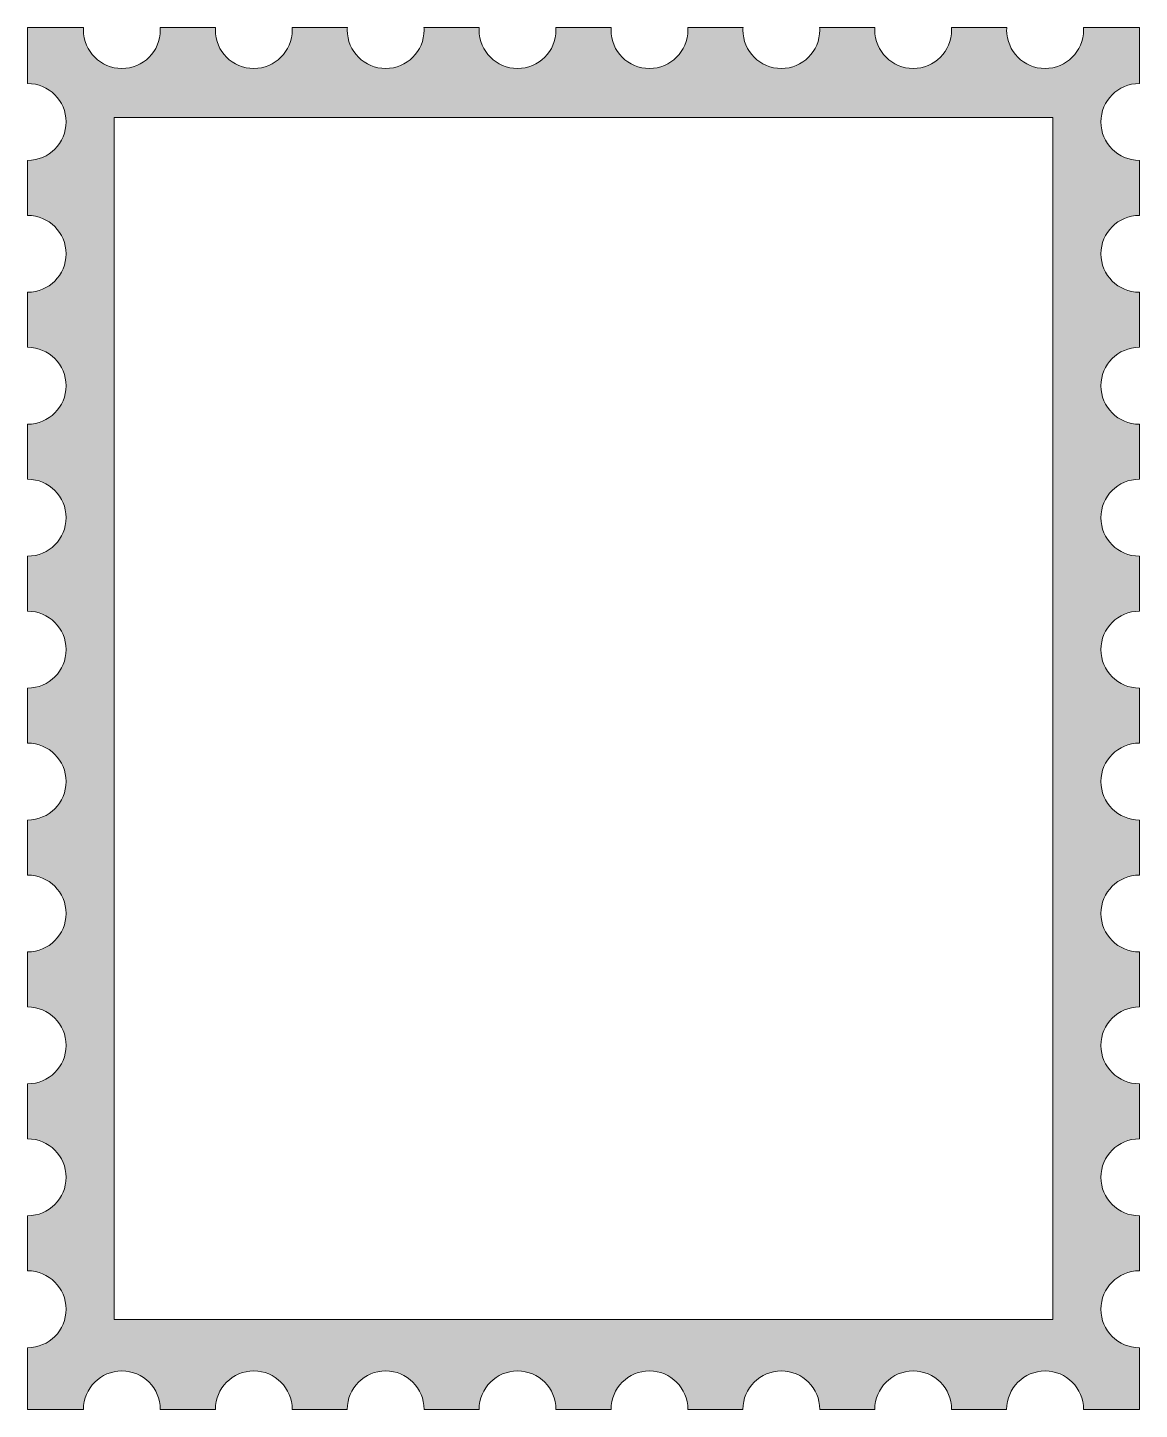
# Model space of a CAD drawing. Extents: x 113 to 751, y 36 to 828.
import ezdxf

# ---------------------------------------------------------------- set-up
doc = ezdxf.new("R2010")
doc.units = 0
doc.header["$MEASUREMENT"] = 0
doc.layers.add('Layer 1', color=7, linetype='Continuous')

msp = doc.modelspace()

# ---------------------------------------------------------------- hatches: boundary and pattern name
at = {"layer": 'Layer 1', "true_color": 0xffffff}
h = msp.add_hatch(color=7, dxfattribs=at)
h.dxf.hatch_style = 2
edge = h.paths.add_edge_path()
edge.add_spline(control_points=[(750.71, 795.99), (750.71, 795.99), (750.71, 828), (750.71, 828), (750.71, 828), (718.63, 828), (718.63, 828), (718.66, 827.54), (718.7, 827.08), (718.7, 826.61), (718.69, 814.44), (708.81, 804.58), (696.64, 804.6), (684.49, 804.61), (674.64, 814.46), (674.62, 826.61), (674.62, 827.08), (674.67, 827.54), (674.7, 828), (674.7, 828), (643.02, 828), (643.02, 828), (643.04, 827.54), (643.09, 827.08), (643.09, 826.61), (643.07, 814.44), (633.19, 804.58), (621.02, 804.6), (608.87, 804.61), (599.02, 814.46), (599.01, 826.61), (599.01, 827.08), (599.05, 827.54), (599.08, 828), (599.08, 828), (567.4, 828), (567.4, 828), (567.43, 827.54), (567.47, 827.08), (567.47, 826.61), (567.45, 814.44), (557.57, 804.58), (545.4, 804.6), (533.25, 804.61), (523.4, 814.46), (523.39, 826.61), (523.39, 827.08), (523.43, 827.54), (523.46, 828), (523.46, 828), (491.78, 828), (491.78, 828), (491.81, 827.54), (491.85, 827.08), (491.85, 826.61), (491.84, 814.44), (481.97, 804.58), (469.8, 804.58), (457.63, 804.58), (447.77, 814.45), (447.77, 826.61), (447.77, 827.08), (447.81, 827.54), (447.84, 828), (447.84, 828), (416.16, 828), (416.16, 828), (416.19, 827.54), (416.23, 827.08), (416.23, 826.61), (416.22, 814.44), (406.34, 804.58), (394.17, 804.59), (382.01, 804.6), (372.16, 814.45), (372.15, 826.61), (372.15, 827.08), (372.19, 827.54), (372.22, 828), (372.22, 828), (340.54, 828), (340.54, 828), (340.57, 827.54), (340.61, 827.08), (340.61, 826.61), (340.61, 814.44), (330.74, 804.58), (318.56, 804.58), (306.4, 804.58), (296.54, 814.45), (296.53, 826.61), (296.53, 827.08), (296.57, 827.54), (296.6, 828), (296.6, 828), (264.92, 828), (264.92, 828), (264.95, 827.54), (264.99, 827.08), (264.99, 826.61), (264.99, 814.44), (255.12, 804.58), (242.94, 804.58), (230.78, 804.58), (220.92, 814.45), (220.91, 826.61), (220.91, 827.08), (220.96, 827.54), (220.98, 828), (220.98, 828), (189.3, 828), (189.3, 828), (189.33, 827.54), (189.37, 827.08), (189.37, 826.61), (189.37, 814.44), (179.5, 804.58), (167.33, 804.58), (155.16, 804.58), (145.3, 814.45), (145.29, 826.61), (145.29, 827.08), (145.34, 827.54), (145.37, 828), (145.37, 828), (113.29, 828), (113.29, 828), (113.29, 828), (113.29, 795.99), (113.29, 795.99), (125.46, 796), (135.33, 786.14), (135.34, 773.97), (135.35, 761.8), (125.49, 751.92), (113.32, 751.91), (113.31, 751.91), (113.3, 751.91), (113.29, 751.91), (113.29, 751.91), (113.29, 720.37), (113.29, 720.37), (125.46, 720.38), (135.33, 710.52), (135.34, 698.34), (135.34, 686.17), (125.48, 676.3), (113.31, 676.3), (113.3, 676.3), (113.29, 676.3), (113.29, 676.3), (113.29, 676.3), (113.29, 644.76), (113.29, 644.76), (125.46, 644.76), (135.33, 634.89), (135.33, 622.72), (135.33, 610.55), (125.47, 600.68), (113.29, 600.68), (113.29, 600.68), (113.29, 600.68), (113.29, 600.68), (113.29, 600.68), (113.29, 569.14), (113.29, 569.14), (125.46, 569.15), (135.34, 559.29), (135.35, 547.12), (135.36, 534.95), (125.5, 525.07), (113.33, 525.06), (113.32, 525.06), (113.3, 525.06), (113.29, 525.06), (113.29, 525.06), (113.29, 493.52), (113.29, 493.52), (125.46, 493.53), (135.34, 483.67), (135.35, 471.5), (135.36, 459.33), (125.5, 449.45), (113.33, 449.44), (113.32, 449.44), (113.3, 449.44), (113.29, 449.44), (113.29, 449.44), (113.29, 417.9), (113.29, 417.9), (125.46, 417.91), (135.34, 408.05), (135.35, 395.88), (135.36, 383.71), (125.5, 373.83), (113.33, 373.82), (113.32, 373.82), (113.3, 373.82), (113.29, 373.82), (113.29, 373.82), (113.29, 342.28), (113.29, 342.28), (125.46, 342.28), (135.33, 332.41), (135.33, 320.24), (135.33, 308.07), (125.46, 298.2), (113.29, 298.2), (113.29, 298.2), (113.29, 266.66), (113.29, 266.66), (125.46, 266.66), (135.33, 256.8), (135.33, 244.62), (135.33, 232.45), (125.46, 222.58), (113.29, 222.58), (113.29, 222.58), (113.29, 191.04), (113.29, 191.04), (125.46, 191.04), (135.33, 181.18), (135.33, 169), (135.33, 156.83), (125.46, 146.97), (113.29, 146.97), (113.29, 146.97), (113.29, 115.43), (113.29, 115.43), (125.46, 115.44), (135.34, 105.58), (135.35, 93.41), (135.36, 81.24), (125.5, 71.36), (113.33, 71.35), (113.32, 71.35), (113.3, 71.35), (113.29, 71.35), (113.29, 71.35), (113.29, 36), (113.29, 36), (113.29, 36), (145.29, 36), (145.29, 36), (145.31, 48.17), (155.18, 58.03), (167.35, 58.02), (179.51, 58.01), (189.36, 48.16), (189.37, 36), (189.37, 36), (220.91, 36), (220.91, 36), (220.92, 48.17), (230.79, 58.04), (242.96, 58.03), (255.13, 58.03), (264.99, 48.17), (264.99, 36), (264.99, 36), (296.53, 36), (296.53, 36), (296.54, 48.17), (306.41, 58.04), (318.58, 58.03), (330.75, 58.03), (340.61, 48.17), (340.61, 36), (340.61, 36), (372.15, 36), (372.15, 36), (372.16, 48.17), (382.04, 58.03), (394.21, 58.02), (406.37, 58.01), (416.22, 48.16), (416.23, 36), (416.23, 36), (447.77, 36), (447.77, 36), (447.77, 48.17), (457.65, 58.04), (469.82, 58.03), (481.98, 58.03), (491.84, 48.17), (491.85, 36), (491.85, 36), (523.39, 36), (523.39, 36), (523.4, 48.17), (533.28, 58.03), (545.46, 58.01), (557.61, 58), (567.45, 48.15), (567.47, 36), (567.47, 36), (599.01, 36), (599.01, 36), (599.02, 48.17), (608.9, 58.03), (621.07, 58.01), (633.22, 58), (643.07, 48.15), (643.09, 36), (643.09, 36), (674.62, 36), (674.62, 36), (674.64, 48.17), (684.52, 58.03), (696.69, 58.01), (708.84, 58), (718.69, 48.15), (718.7, 36), (718.7, 36), (750.71, 36), (750.71, 36), (750.71, 36), (750.71, 71.35), (750.71, 71.35), (738.54, 71.33), (728.66, 81.19), (728.65, 93.37), (728.64, 105.54), (738.5, 115.42), (750.67, 115.43), (750.68, 115.43), (750.7, 115.43), (750.71, 115.43), (750.71, 115.43), (750.71, 146.97), (750.71, 146.97), (738.54, 146.97), (728.67, 156.83), (728.67, 169), (728.67, 181.18), (738.54, 191.04), (750.71, 191.04), (750.71, 191.04), (750.71, 191.04), (750.71, 191.04), (750.71, 191.04), (750.71, 222.58), (750.71, 222.58), (738.54, 222.58), (728.67, 232.45), (728.67, 244.62), (728.67, 256.8), (738.54, 266.66), (750.71, 266.66), (750.71, 266.66), (750.71, 266.66), (750.71, 266.66), (750.71, 266.66), (750.71, 298.2), (750.71, 298.2), (738.54, 298.2), (728.67, 308.07), (728.67, 320.24), (728.67, 332.41), (738.54, 342.28), (750.71, 342.28), (750.71, 342.28), (750.71, 342.28), (750.71, 342.28), (750.71, 342.28), (750.71, 373.82), (750.71, 373.82), (738.54, 373.82), (728.67, 383.68), (728.67, 395.86), (728.67, 408.03), (738.53, 417.9), (750.71, 417.9), (750.71, 417.9), (750.71, 417.9), (750.71, 417.9), (750.71, 417.9), (750.71, 449.44), (750.71, 449.44), (738.54, 449.44), (728.67, 459.3), (728.67, 471.48), (728.67, 483.65), (738.53, 493.52), (750.71, 493.52), (750.71, 493.52), (750.71, 493.52), (750.71, 493.52), (750.71, 493.52), (750.71, 525.06), (750.71, 525.06), (738.54, 525.05), (728.66, 534.9), (728.65, 547.08), (728.64, 559.25), (738.5, 569.13), (750.67, 569.14), (750.68, 569.14), (750.7, 569.14), (750.71, 569.14), (750.71, 569.14), (750.71, 600.68), (750.71, 600.68), (738.54, 600.66), (728.66, 610.52), (728.65, 622.7), (728.64, 634.87), (738.5, 644.75), (750.67, 644.76), (750.68, 644.76), (750.7, 644.76), (750.71, 644.76), (750.71, 644.76), (750.71, 676.3), (750.71, 676.3), (738.54, 676.29), (728.67, 686.15), (728.66, 698.33), (728.66, 710.5), (738.52, 720.37), (750.69, 720.37), (750.7, 720.37), (750.71, 720.37), (750.71, 720.37), (750.71, 720.37), (750.71, 751.91), (750.71, 751.91), (738.54, 751.91), (728.67, 761.77), (728.66, 773.94), (728.65, 786.11), (738.51, 795.98), (750.68, 795.99), (750.69, 795.99), (750.7, 795.99), (750.71, 795.99), (750.71, 795.99), (750.71, 795.99), (750.71, 795.99)], knot_values=[0, 0, 0, 0, 1, 1, 1, 2, 2, 2, 3, 3, 3, 4, 4, 4, 5, 5, 5, 6, 6, 6, 7, 7, 7, 8, 8, 8, 9, 9, 9, 10, 10, 10, 11, 11, 11, 12, 12, 12, 13, 13, 13, 14, 14, 14, 15, 15, 15, 16, 16, 16, 17, 17, 17, 18, 18, 18, 19, 19, 19, 20, 20, 20, 21, 21, 21, 22, 22, 22, 23, 23, 23, 24, 24, 24, 25, 25, 25, 26, 26, 26, 27, 27, 27, 28, 28, 28, 29, 29, 29, 30, 30, 30, 31, 31, 31, 32, 32, 32, 33, 33, 33, 34, 34, 34, 35, 35, 35, 36, 36, 36, 37, 37, 37, 38, 38, 38, 39, 39, 39, 40, 40, 40, 41, 41, 41, 42, 42, 42, 43, 43, 43, 44, 44, 44, 45, 45, 45, 46, 46, 46, 47, 47, 47, 48, 48, 48, 49, 49, 49, 50, 50, 50, 51, 51, 51, 52, 52, 52, 53, 53, 53, 54, 54, 54, 55, 55, 55, 56, 56, 56, 57, 57, 57, 58, 58, 58, 59, 59, 59, 60, 60, 60, 61, 61, 61, 62, 62, 62, 63, 63, 63, 64, 64, 64, 65, 65, 65, 66, 66, 66, 67, 67, 67, 68, 68, 68, 69, 69, 69, 70, 70, 70, 71, 71, 71, 72, 72, 72, 73, 73, 73, 74, 74, 74, 75, 75, 75, 76, 76, 76, 77, 77, 77, 78, 78, 78, 79, 79, 79, 80, 80, 80, 81, 81, 81, 82, 82, 82, 83, 83, 83, 84, 84, 84, 85, 85, 85, 86, 86, 86, 87, 87, 87, 88, 88, 88, 89, 89, 89, 90, 90, 90, 91, 91, 91, 92, 92, 92, 93, 93, 93, 94, 94, 94, 95, 95, 95, 96, 96, 96, 97, 97, 97, 98, 98, 98, 99, 99, 99, 100, 100, 100, 101, 101, 101, 102, 102, 102, 103, 103, 103, 104, 104, 104, 105, 105, 105, 106, 106, 106, 107, 107, 107, 108, 108, 108, 109, 109, 109, 110, 110, 110, 111, 111, 111, 112, 112, 112, 113, 113, 113, 114, 114, 114, 115, 115, 115, 116, 116, 116, 117, 117, 117, 118, 118, 118, 119, 119, 119, 120, 120, 120, 121, 121, 121, 122, 122, 122, 123, 123, 123, 124, 124, 124, 125, 125, 125, 126, 126, 126, 127, 127, 127, 128, 128, 128, 129, 129, 129, 130, 130, 130, 131, 131, 131, 132, 132, 132, 133, 133, 133, 134, 134, 134, 135, 135, 135, 136, 136, 136, 137, 137, 137, 138, 138, 138, 139, 139, 139, 140, 140, 140, 141, 141, 141, 142, 142, 142, 143, 143, 143, 144, 144, 144, 145, 145, 145, 146, 146, 146, 146], degree=3, periodic=1)
h.paths.add_polyline_path([(701.03, 87.53), (162.97, 87.53), (162.97, 776.47), (701.03, 776.47)])

# ---------------------------------------------------------------- linework, layer by layer
at = {"layer": 'Layer 1', "lineweight": 0}
msp.add_lwpolyline([(701.03, 87.53), (162.97, 87.53), (162.97, 776.47), (701.03, 776.47), (701.03, 87.53)], dxfattribs=at)
msp.add_open_spline([(750.71, 795.99), (750.71, 795.99), (750.71, 828), (750.71, 828), (750.71, 828), (718.63, 828), (718.63, 828), (718.66, 827.54), (718.7, 827.08), (718.7, 826.61), (718.69, 814.44), (708.81, 804.58), (696.64, 804.6), (684.49, 804.61), (674.64, 814.46), (674.62, 826.61), (674.62, 827.08), (674.67, 827.54), (674.7, 828), (674.7, 828), (643.02, 828), (643.02, 828), (643.04, 827.54), (643.09, 827.08), (643.09, 826.61), (643.07, 814.44), (633.19, 804.58), (621.02, 804.6), (608.87, 804.61), (599.02, 814.46), (599.01, 826.61), (599.01, 827.08), (599.05, 827.54), (599.08, 828), (599.08, 828), (567.4, 828), (567.4, 828), (567.43, 827.54), (567.47, 827.08), (567.47, 826.61), (567.45, 814.44), (557.57, 804.58), (545.4, 804.6), (533.25, 804.61), (523.4, 814.46), (523.39, 826.61), (523.39, 827.08), (523.43, 827.54), (523.46, 828), (523.46, 828), (491.78, 828), (491.78, 828), (491.81, 827.54), (491.85, 827.08), (491.85, 826.61), (491.84, 814.44), (481.97, 804.58), (469.8, 804.58), (457.63, 804.58), (447.77, 814.45), (447.77, 826.61), (447.77, 827.08), (447.81, 827.54), (447.84, 828), (447.84, 828), (416.16, 828), (416.16, 828), (416.19, 827.54), (416.23, 827.08), (416.23, 826.61), (416.22, 814.44), (406.34, 804.58), (394.17, 804.59), (382.01, 804.6), (372.16, 814.45), (372.15, 826.61), (372.15, 827.08), (372.19, 827.54), (372.22, 828), (372.22, 828), (340.54, 828), (340.54, 828), (340.57, 827.54), (340.61, 827.08), (340.61, 826.61), (340.61, 814.44), (330.74, 804.58), (318.56, 804.58), (306.4, 804.58), (296.54, 814.45), (296.53, 826.61), (296.53, 827.08), (296.57, 827.54), (296.6, 828), (296.6, 828), (264.92, 828), (264.92, 828), (264.95, 827.54), (264.99, 827.08), (264.99, 826.61), (264.99, 814.44), (255.12, 804.58), (242.94, 804.58), (230.78, 804.58), (220.92, 814.45), (220.91, 826.61), (220.91, 827.08), (220.96, 827.54), (220.98, 828), (220.98, 828), (189.3, 828), (189.3, 828), (189.33, 827.54), (189.37, 827.08), (189.37, 826.61), (189.37, 814.44), (179.5, 804.58), (167.33, 804.58), (155.16, 804.58), (145.3, 814.45), (145.29, 826.61), (145.29, 827.08), (145.34, 827.54), (145.37, 828), (145.37, 828), (113.29, 828), (113.29, 828), (113.29, 828), (113.29, 795.99), (113.29, 795.99), (125.46, 796), (135.33, 786.14), (135.34, 773.97), (135.35, 761.8), (125.49, 751.92), (113.32, 751.91), (113.31, 751.91), (113.3, 751.91), (113.29, 751.91), (113.29, 751.91), (113.29, 720.37), (113.29, 720.37), (125.46, 720.38), (135.33, 710.52), (135.34, 698.34), (135.34, 686.17), (125.48, 676.3), (113.31, 676.3), (113.3, 676.3), (113.29, 676.3), (113.29, 676.3), (113.29, 676.3), (113.29, 644.76), (113.29, 644.76), (125.46, 644.76), (135.33, 634.89), (135.33, 622.72), (135.33, 610.55), (125.47, 600.68), (113.29, 600.68), (113.29, 600.68), (113.29, 600.68), (113.29, 600.68), (113.29, 600.68), (113.29, 569.14), (113.29, 569.14), (125.46, 569.15), (135.34, 559.29), (135.35, 547.12), (135.36, 534.95), (125.5, 525.07), (113.33, 525.06), (113.32, 525.06), (113.3, 525.06), (113.29, 525.06), (113.29, 525.06), (113.29, 493.52), (113.29, 493.52), (125.46, 493.53), (135.34, 483.67), (135.35, 471.5), (135.36, 459.33), (125.5, 449.45), (113.33, 449.44), (113.32, 449.44), (113.3, 449.44), (113.29, 449.44), (113.29, 449.44), (113.29, 417.9), (113.29, 417.9), (125.46, 417.91), (135.34, 408.05), (135.35, 395.88), (135.36, 383.71), (125.5, 373.83), (113.33, 373.82), (113.32, 373.82), (113.3, 373.82), (113.29, 373.82), (113.29, 373.82), (113.29, 342.28), (113.29, 342.28), (125.46, 342.28), (135.33, 332.41), (135.33, 320.24), (135.33, 308.07), (125.46, 298.2), (113.29, 298.2), (113.29, 298.2), (113.29, 266.66), (113.29, 266.66), (125.46, 266.66), (135.33, 256.8), (135.33, 244.62), (135.33, 232.45), (125.46, 222.58), (113.29, 222.58), (113.29, 222.58), (113.29, 191.04), (113.29, 191.04), (125.46, 191.04), (135.33, 181.18), (135.33, 169), (135.33, 156.83), (125.46, 146.97), (113.29, 146.97), (113.29, 146.97), (113.29, 115.43), (113.29, 115.43), (125.46, 115.44), (135.34, 105.58), (135.35, 93.41), (135.36, 81.24), (125.5, 71.36), (113.33, 71.35), (113.32, 71.35), (113.3, 71.35), (113.29, 71.35), (113.29, 71.35), (113.29, 36), (113.29, 36), (113.29, 36), (145.29, 36), (145.29, 36), (145.31, 48.17), (155.18, 58.03), (167.35, 58.02), (179.51, 58.01), (189.36, 48.16), (189.37, 36), (189.37, 36), (220.91, 36), (220.91, 36), (220.92, 48.17), (230.79, 58.04), (242.96, 58.03), (255.13, 58.03), (264.99, 48.17), (264.99, 36), (264.99, 36), (296.53, 36), (296.53, 36), (296.54, 48.17), (306.41, 58.04), (318.58, 58.03), (330.75, 58.03), (340.61, 48.17), (340.61, 36), (340.61, 36), (372.15, 36), (372.15, 36), (372.16, 48.17), (382.04, 58.03), (394.21, 58.02), (406.37, 58.01), (416.22, 48.16), (416.23, 36), (416.23, 36), (447.77, 36), (447.77, 36), (447.77, 48.17), (457.65, 58.04), (469.82, 58.03), (481.98, 58.03), (491.84, 48.17), (491.85, 36), (491.85, 36), (523.39, 36), (523.39, 36), (523.4, 48.17), (533.28, 58.03), (545.46, 58.01), (557.61, 58), (567.45, 48.15), (567.47, 36), (567.47, 36), (599.01, 36), (599.01, 36), (599.02, 48.17), (608.9, 58.03), (621.07, 58.01), (633.22, 58), (643.07, 48.15), (643.09, 36), (643.09, 36), (674.62, 36), (674.62, 36), (674.64, 48.17), (684.52, 58.03), (696.69, 58.01), (708.84, 58), (718.69, 48.15), (718.7, 36), (718.7, 36), (750.71, 36), (750.71, 36), (750.71, 36), (750.71, 71.35), (750.71, 71.35), (738.54, 71.33), (728.66, 81.19), (728.65, 93.37), (728.64, 105.54), (738.5, 115.42), (750.67, 115.43), (750.68, 115.43), (750.7, 115.43), (750.71, 115.43), (750.71, 115.43), (750.71, 146.97), (750.71, 146.97), (738.54, 146.97), (728.67, 156.83), (728.67, 169), (728.67, 181.18), (738.54, 191.04), (750.71, 191.04), (750.71, 191.04), (750.71, 191.04), (750.71, 191.04), (750.71, 191.04), (750.71, 222.58), (750.71, 222.58), (738.54, 222.58), (728.67, 232.45), (728.67, 244.62), (728.67, 256.8), (738.54, 266.66), (750.71, 266.66), (750.71, 266.66), (750.71, 266.66), (750.71, 266.66), (750.71, 266.66), (750.71, 298.2), (750.71, 298.2), (738.54, 298.2), (728.67, 308.07), (728.67, 320.24), (728.67, 332.41), (738.54, 342.28), (750.71, 342.28), (750.71, 342.28), (750.71, 342.28), (750.71, 342.28), (750.71, 342.28), (750.71, 373.82), (750.71, 373.82), (738.54, 373.82), (728.67, 383.68), (728.67, 395.86), (728.67, 408.03), (738.53, 417.9), (750.71, 417.9), (750.71, 417.9), (750.71, 417.9), (750.71, 417.9), (750.71, 417.9), (750.71, 449.44), (750.71, 449.44), (738.54, 449.44), (728.67, 459.3), (728.67, 471.48), (728.67, 483.65), (738.53, 493.52), (750.71, 493.52), (750.71, 493.52), (750.71, 493.52), (750.71, 493.52), (750.71, 493.52), (750.71, 525.06), (750.71, 525.06), (738.54, 525.05), (728.66, 534.9), (728.65, 547.08), (728.64, 559.25), (738.5, 569.13), (750.67, 569.14), (750.68, 569.14), (750.7, 569.14), (750.71, 569.14), (750.71, 569.14), (750.71, 600.68), (750.71, 600.68), (738.54, 600.66), (728.66, 610.52), (728.65, 622.7), (728.64, 634.87), (738.5, 644.75), (750.67, 644.76), (750.68, 644.76), (750.7, 644.76), (750.71, 644.76), (750.71, 644.76), (750.71, 676.3), (750.71, 676.3), (738.54, 676.29), (728.67, 686.15), (728.66, 698.33), (728.66, 710.5), (738.52, 720.37), (750.69, 720.37), (750.7, 720.37), (750.71, 720.37), (750.71, 720.37), (750.71, 720.37), (750.71, 751.91), (750.71, 751.91), (738.54, 751.91), (728.67, 761.77), (728.66, 773.94), (728.65, 786.11), (738.51, 795.98), (750.68, 795.99), (750.69, 795.99), (750.7, 795.99), (750.71, 795.99), (750.71, 795.99), (750.71, 795.99), (750.71, 795.99)], degree=3, knots=[0, 0, 0, 0, 1, 1, 1, 2, 2, 2, 3, 3, 3, 4, 4, 4, 5, 5, 5, 6, 6, 6, 7, 7, 7, 8, 8, 8, 9, 9, 9, 10, 10, 10, 11, 11, 11, 12, 12, 12, 13, 13, 13, 14, 14, 14, 15, 15, 15, 16, 16, 16, 17, 17, 17, 18, 18, 18, 19, 19, 19, 20, 20, 20, 21, 21, 21, 22, 22, 22, 23, 23, 23, 24, 24, 24, 25, 25, 25, 26, 26, 26, 27, 27, 27, 28, 28, 28, 29, 29, 29, 30, 30, 30, 31, 31, 31, 32, 32, 32, 33, 33, 33, 34, 34, 34, 35, 35, 35, 36, 36, 36, 37, 37, 37, 38, 38, 38, 39, 39, 39, 40, 40, 40, 41, 41, 41, 42, 42, 42, 43, 43, 43, 44, 44, 44, 45, 45, 45, 46, 46, 46, 47, 47, 47, 48, 48, 48, 49, 49, 49, 50, 50, 50, 51, 51, 51, 52, 52, 52, 53, 53, 53, 54, 54, 54, 55, 55, 55, 56, 56, 56, 57, 57, 57, 58, 58, 58, 59, 59, 59, 60, 60, 60, 61, 61, 61, 62, 62, 62, 63, 63, 63, 64, 64, 64, 65, 65, 65, 66, 66, 66, 67, 67, 67, 68, 68, 68, 69, 69, 69, 70, 70, 70, 71, 71, 71, 72, 72, 72, 73, 73, 73, 74, 74, 74, 75, 75, 75, 76, 76, 76, 77, 77, 77, 78, 78, 78, 79, 79, 79, 80, 80, 80, 81, 81, 81, 82, 82, 82, 83, 83, 83, 84, 84, 84, 85, 85, 85, 86, 86, 86, 87, 87, 87, 88, 88, 88, 89, 89, 89, 90, 90, 90, 91, 91, 91, 92, 92, 92, 93, 93, 93, 94, 94, 94, 95, 95, 95, 96, 96, 96, 97, 97, 97, 98, 98, 98, 99, 99, 99, 100, 100, 100, 101, 101, 101, 102, 102, 102, 103, 103, 103, 104, 104, 104, 105, 105, 105, 106, 106, 106, 107, 107, 107, 108, 108, 108, 109, 109, 109, 110, 110, 110, 111, 111, 111, 112, 112, 112, 113, 113, 113, 114, 114, 114, 115, 115, 115, 116, 116, 116, 117, 117, 117, 118, 118, 118, 119, 119, 119, 120, 120, 120, 121, 121, 121, 122, 122, 122, 123, 123, 123, 124, 124, 124, 125, 125, 125, 126, 126, 126, 127, 127, 127, 128, 128, 128, 129, 129, 129, 130, 130, 130, 131, 131, 131, 132, 132, 132, 133, 133, 133, 134, 134, 134, 135, 135, 135, 136, 136, 136, 137, 137, 137, 138, 138, 138, 139, 139, 139, 140, 140, 140, 141, 141, 141, 142, 142, 142, 143, 143, 143, 144, 144, 144, 145, 145, 145, 146, 146, 146, 146], dxfattribs=at)

doc.saveas('drawing.dxf')
